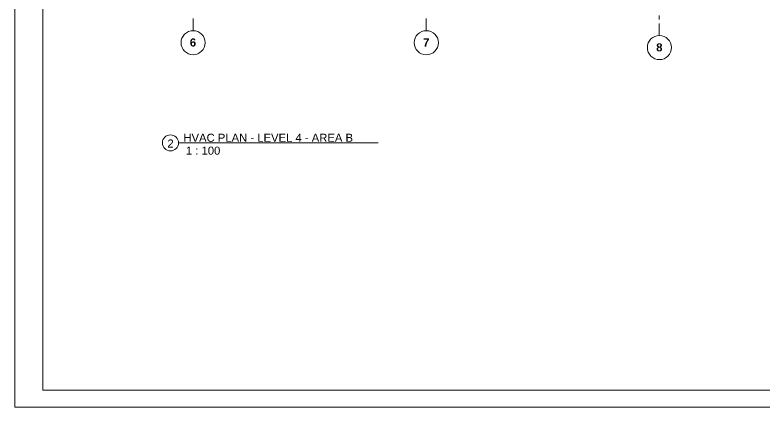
# Model space of a CAD drawing. Header units: metres. Extents: x 39 to 278, y -7 to 151.
# Drawn here: x 39.24 to 68.8, y -6.74 to 8.73 of the extents above; entities that cross this region are included whole.
import ezdxf

# ---------------------------------------------------------------- set-up
doc = ezdxf.new("R2010")
doc.units = ezdxf.units.M
doc.layers.add('PDF_Geometry', color=7, linetype='Continuous', true_color=0xaaaaaa)
doc.layers.add('PDF_Text', color=7, linetype='Continuous')
doc.layers.add('pie de plano', color=7, linetype='Continuous')
doc.styles.add('PDF Helvetica', font='')
doc.styles.add('PDF Helvetica Bold', font='')
doc.styles.get('PDF Helvetica').set_extended_font_data('Helvetica')
doc.styles.get('PDF Helvetica Bold').set_extended_font_data('Helvetica', bold=True)

msp = doc.modelspace()

# ---------------------------------------------------------------- linework, layer by layer
at = {"lineweight": 0}
msp.add_lwpolyline([(45.376, 3.995, 0.418541), (45.06, 3.679, 0.413095), (45.376, 3.363)], format="xyb", dxfattribs=at)
for points in [[(45.06, 3.679), (45.06, 3.679)], [(45.697, 3.679), (45.697, 3.679)], [(45.697, 3.679), (53.58, 3.679)]]:
    msp.add_lwpolyline(points, dxfattribs=at)
for points in [[(45.376, 3.995), (45.55, 3.995), (45.697, 3.858), (45.697, 3.679)], [(45.697, 3.679), (45.697, 3.505), (45.55, 3.363), (45.376, 3.363)]]:
    msp.add_open_spline(points, degree=3, dxfattribs=at)
at = {"layer": 'PDF_Geometry', "lineweight": 0}
for points in [[(46.27, 8.583), (46.27, 8.107)], [(55.468, 8.583), (55.468, 8.107)], [(64.667, 8.391), (64.667, 7.919)]]:
    msp.add_lwpolyline(points, dxfattribs=at)
at = {"layer": 'PDF_Geometry', "color": 252, "lineweight": 0, "true_color": 0x939598}
msp.add_lwpolyline([(64.667, 8.712), (64.667, 8.551)], dxfattribs=at)
at = {"layer": 'PDF_Geometry', "lineweight": 0}
for points in [[(46.27, 8.107, 0.415041), (45.797, 7.635, 0.413055), (46.27, 7.158, 0.41105), (46.746, 7.635, 0.413001)], [(55.473, 8.107, 0.416621), (54.996, 7.635, 0.414665), (55.473, 7.158, 0.411103), (55.95, 7.635, 0.413054)], [(64.672, 7.919, 0.418242), (64.195, 7.442, 0.41466), (64.672, 6.965, 0.411077), (65.148, 7.442, 0.414668)]]:
    msp.add_lwpolyline(points, format="xyb", close=True, dxfattribs=at)
at = {"layer": 'pie de plano', "lineweight": 0}
msp.add_lwpolyline([(129.247, 53.256), (129.247, -6.745), (39.243, -6.745), (39.243, 53.256)], close=True, dxfattribs=at)
for points in [[(128.77, 52.445), (40.343, 52.445), (40.343, -6.08), (128.77, -6.08)], [(39.243, -6.745), (129.247, -6.745)]]:
    msp.add_lwpolyline(points, dxfattribs=at)

# ---------------------------------------------------------------- texts
at = {"lineweight": 0, "attachment_point": 4, "style": 'PDF Helvetica'}
for s, insert, char_height in [('HVAC PLAN - LEVEL 4 - AREA B', (45.889, 3.88), 0.31819), ('2', (45.257, 3.656), 0.318), ('1 : 100', (45.986, 3.371), 0.3182)]:
    msp.add_mtext(s, dxfattribs=dict(at, insert=insert, char_height=char_height))
at = {"layer": 'PDF_Text', "color": 253, "lineweight": 0, "true_color": 0xaaaaaa, "char_height": 0.32, "attachment_point": 4, "style": 'PDF Helvetica Bold'}
for s, insert in [('6', (46.142, 7.641)), ('7', (55.345, 7.641)), ('8', (64.544, 7.448))]:
    msp.add_mtext(s, dxfattribs=dict(at, insert=insert))

doc.saveas('drawing.dxf')
